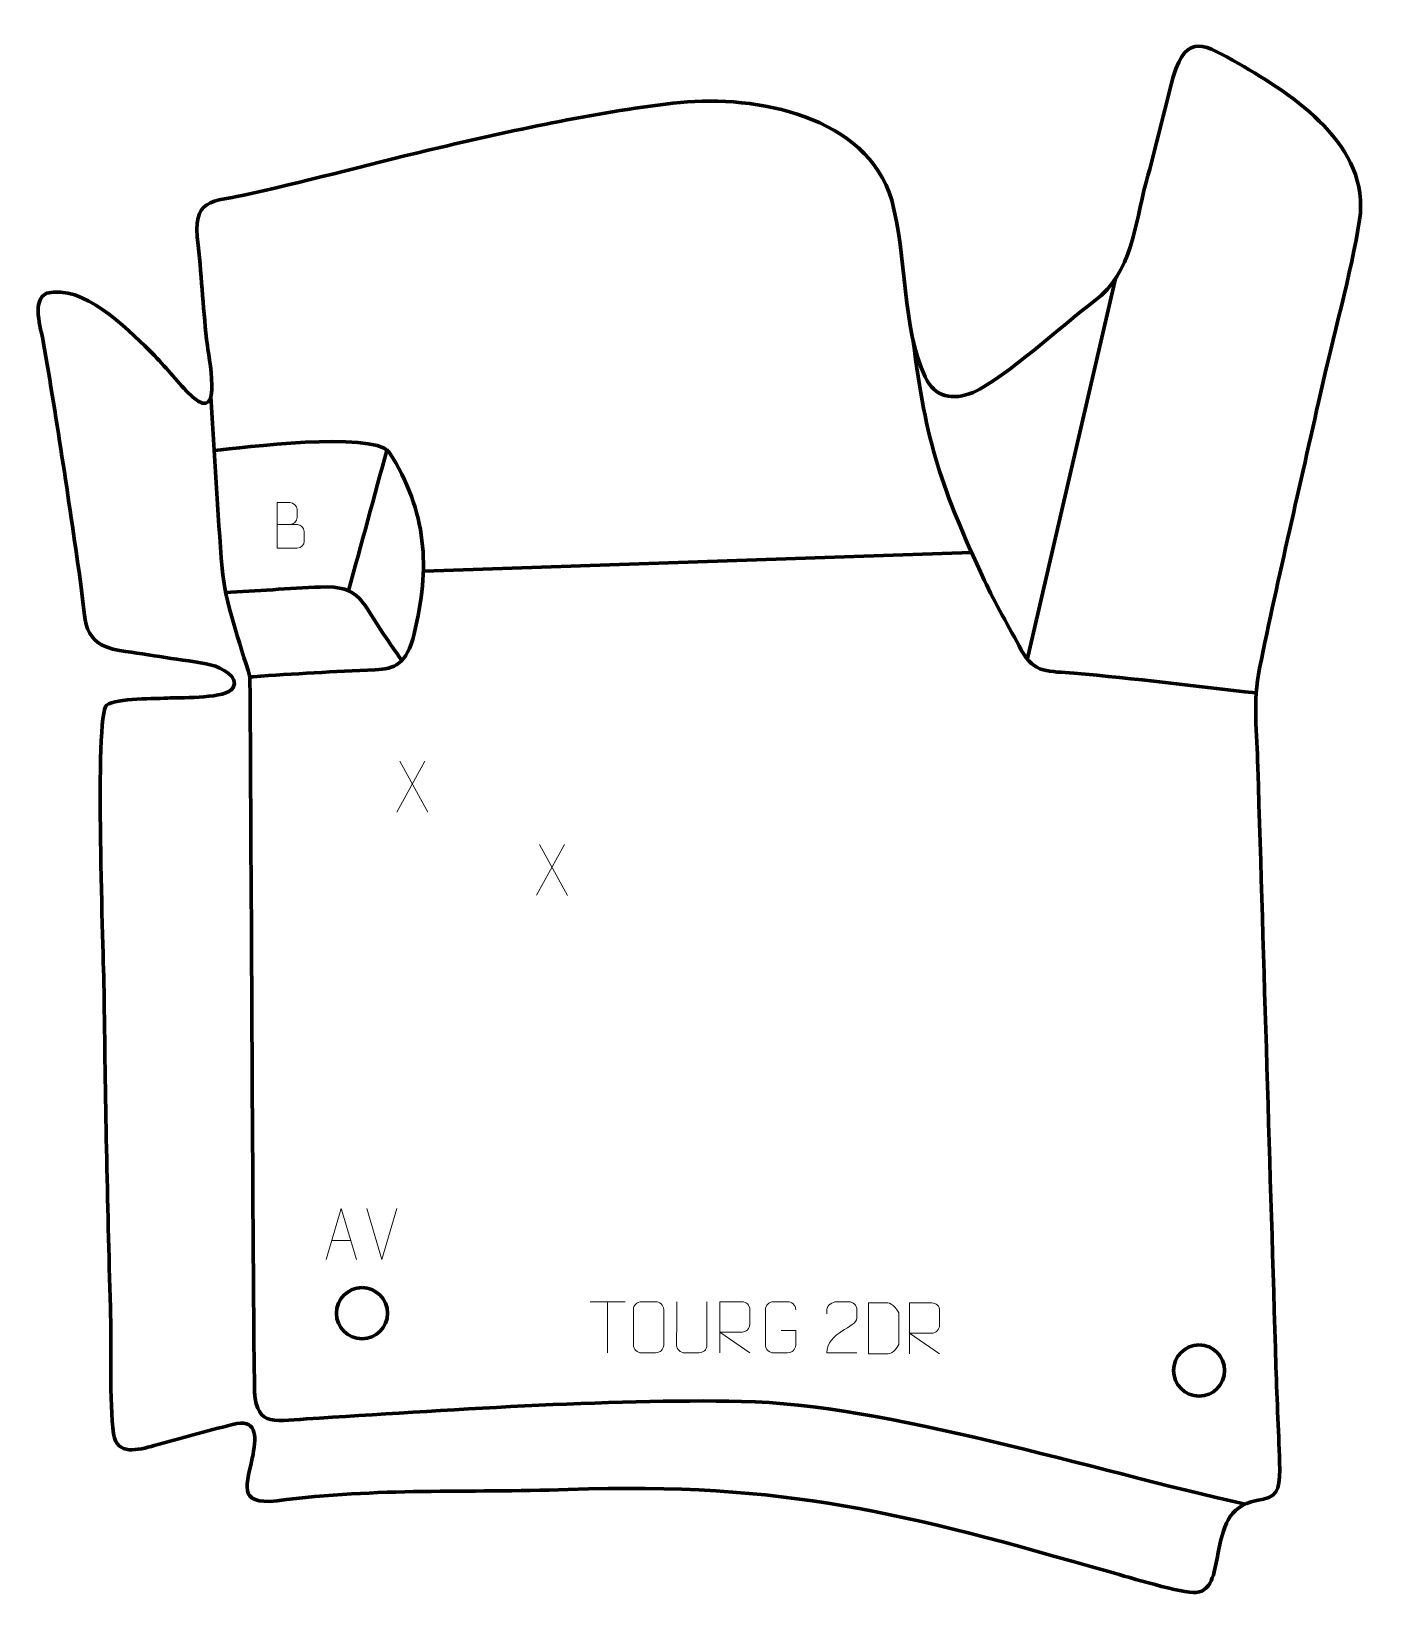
# Model space of a CAD drawing. Header units: millimetres. Extents: x -588 to 68, y 76 to 840.
import ezdxf

# ---------------------------------------------------------------- set-up
doc = ezdxf.new("R2010")
doc.units = ezdxf.units.MM
doc.header["$MEASUREMENT"] = 0
doc.layers.add('layer 1', color=7, linetype='Continuous')
doc.layers.add('layer 2', color=7, linetype='Continuous')

msp = doc.modelspace()

# ---------------------------------------------------------------- linework, layer by layer
at = {"layer": 'layer 1', "color": 142, "lineweight": 200}
for centre in [(-425.8064, 213.1606), (-16.2312, 185.1149)]:
    msp.add_ellipse(centre, major_axis=(0, 12.5), ratio=1, dxfattribs=at)
at = {"layer": 'layer 1', "color": 142, "lineweight": 158}
for points in [[(-100.4019, 532.8217), (-100.4019, 532.8217), (-57.0832, 719.4963), (-57.0832, 719.4963)], [(-395.3906, 576.2801), (-395.3906, 576.2801), (-127.5374, 585.4282), (-127.5374, 585.4282)]]:
    msp.add_open_spline(points, degree=3, dxfattribs=at)
for points, knots in [([(-156.087, 688.884), (-150.1232, 639.5821), (-142.0095, 616.1456), (-121.3072, 571.8623), (-121.3072, 571.8623), (-116.113, 560.7036), (-109.046, 548.7373), (-103.2225, 537.6909), (-103.2225, 537.6909), (-97.0444, 525.9719), (-89.5199, 527.4036), (-77.4396, 526.363), (-77.4396, 526.363), (-47.7503, 523.8056), (-17.9189, 519.9273), (11.7512, 516.6808)], [0, 0, 0, 0, 0.2, 0.2, 0.2, 0.2, 0.4, 0.4, 0.4, 0.4, 0.6, 0.6, 0.6, 0.6, 1, 1, 1, 1]), ([(-499.7697, 661.6876), (-497.9293, 633.7679), (-496.5426, 605.3441), (-494.2478, 577.5178), (-494.2478, 577.5178), (-492.8945, 561.1075), (-485.4366, 540.7759), (-480.6459, 524.5462), (-480.6459, 524.5462), (-479.8722, 409.0577), (-479.5494, 293.5143), (-478.4817, 178.0364), (-478.4817, 178.0364), (-478.2944, 157.7707), (-470.4022, 160.317), (-452.9023, 161.4205), (-452.9023, 161.4205), (-386.5116, 165.607), (-305.7407, 171.2983), (-240.1062, 170.0184), (-240.1062, 170.0184), (-169.8203, 168.6481), (-67.41, 136.2584), (6.2836, 119.6818)], [0, 0, 0, 0, 0.14285714, 0.14285714, 0.14285714, 0.14285714, 0.28571429, 0.28571429, 0.28571429, 0.28571429, 0.42857143, 0.42857143, 0.42857143, 0.42857143, 0.57142857, 0.57142857, 0.57142857, 0.57142857, 0.71428571, 0.71428571, 0.71428571, 0.71428571, 1, 1, 1, 1]), ([(-498.0248, 635.2785), (-484.2931, 636.7767), (-421.8802, 644.7676), (-412.6122, 634.7168), (-412.6122, 634.7168), (-393.8475, 605.1579), (-392.4055, 578.0394), (-400.298, 545.6417), (-400.298, 545.6417), (-403.9763, 530.5428), (-409.9334, 528.492), (-419.3343, 528.0518), (-419.3343, 528.0518), (-439.4263, 527.1113), (-459.0509, 526.0396), (-479.1466, 524.6421), (-479.1466, 524.6421), (-479.1466, 524.6421), (-480.6459, 524.5462), (-480.6459, 524.5462)], [0, 0, 0, 0, 0.16666667, 0.16666667, 0.16666667, 0.16666667, 0.33333333, 0.33333333, 0.33333333, 0.33333333, 0.5, 0.5, 0.5, 0.5, 0.66666667, 0.66666667, 0.66666667, 0.66666667, 1, 1, 1, 1]), ([(-432.3831, 566.6273), (-426.3838, 588.9622), (-419.568, 613.5984), (-413.568, 635.9331), (-413.568, 635.9331), (-413.568, 635.9331), (-413.568, 635.9331), (-413.568, 635.9331)], [0, 0, 0, 0, 0.33333333, 0.33333333, 0.33333333, 0.33333333, 1, 1, 1, 1]), ([(-492.8354, 565.8411), (-477.2862, 566.7081), (-461.7419, 567.7266), (-446.1905, 568.5187), (-446.1905, 568.5187), (-426.3652, 569.4983), (-425.4373, 560.2372), (-415.335, 545.491), (-415.335, 545.491), (-411.6544, 540.1183), (-410.0603, 537.8988), (-406.3452, 532.5486)], [0, 0, 0, 0, 0.25, 0.25, 0.25, 0.25, 0.5, 0.5, 0.5, 0.5, 1, 1, 1, 1])]:
    msp.add_open_spline(points, degree=3, knots=knots, dxfattribs=at)
at = {"layer": 'layer 1', "color": 250, "lineweight": 9}
for points, knots in [([(-467.3865, 599.1), (-464.1275, 599.1004), (-460.8681, 599.1004), (-457.6084, 599.1), (-457.6084, 599.1), (-455.8391, 599.0845), (-454.1162, 597.5295), (-454.1162, 595.6937), (-454.1162, 595.6937), (-454.1165, 594.6829), (-454.1165, 591.9516), (-454.1162, 590.9405), (-454.1162, 590.9405), (-454.1003, 589.2764), (-455.4816, 587.4726), (-457.561, 587.4878), (-457.561, 587.4878), (-460.821, 587.4881), (-464.0807, 587.4881), (-467.34, 587.4878), (-467.34, 587.4878), (-467.34, 594.9382), (-467.34, 602.3883), (-467.34, 609.8381), (-467.34, 609.8381), (-465.2139, 609.8381), (-463.0875, 609.8381), (-460.961, 609.8381), (-460.961, 609.8381), (-459.4555, 609.8539), (-457.5775, 608.1427), (-457.5616, 606.385), (-457.5616, 606.385), (-457.562, 604.5344), (-457.562, 604.4037), (-457.5616, 602.5528), (-457.5616, 602.5528), (-457.5462, 600.7022), (-459.2071, 599.0845), (-461.0075, 599.1)], [0, 0, 0, 0, 0.09090909, 0.09090909, 0.09090909, 0.09090909, 0.18181818, 0.18181818, 0.18181818, 0.18181818, 0.27272727, 0.27272727, 0.27272727, 0.27272727, 0.36363636, 0.36363636, 0.36363636, 0.36363636, 0.45454545, 0.45454545, 0.45454545, 0.45454545, 0.54545455, 0.54545455, 0.54545455, 0.54545455, 0.63636364, 0.63636364, 0.63636364, 0.63636364, 0.72727273, 0.72727273, 0.72727273, 0.72727273, 0.81818182, 0.81818182, 0.81818182, 0.81818182, 1, 1, 1, 1]), ([(-443.4311, 239.4971), (-443.4311, 239.4971), (-436.0601, 264.4506), (-436.0601, 264.4506), (-436.0601, 264.4506), (-436.0601, 264.4506), (-428.4902, 239.4971), (-428.4902, 239.4971)], [0, 0, 0, 0, 0.33333333, 0.33333333, 0.33333333, 0.33333333, 1, 1, 1, 1]), ([(-289.1391, 218.7358), (-286.8134, 218.7358), (-284.4873, 218.7358), (-282.1612, 218.7358), (-282.1612, 218.7358), (-280.2146, 218.7714), (-278.2232, 217.2798), (-278.1965, 214.8422), (-278.1965, 214.8422), (-278.1969, 209.0953), (-278.1969, 203.348), (-278.1965, 197.6003), (-278.1965, 197.6003), (-278.3363, 195.2769), (-280.0135, 193.7973), (-282.1612, 193.7865), (-282.1612, 193.7865), (-284.4931, 193.7869), (-286.825, 193.7869), (-289.1565, 193.7865), (-289.1565, 193.7865), (-291.0815, 193.6811), (-293.0536, 195.5656), (-293.0424, 197.5829), (-293.0424, 197.5829), (-293.0421, 203.353), (-293.0421, 209.1227), (-293.0424, 214.892), (-293.0424, 214.892), (-293.0382, 217.0301), (-291.2915, 218.7493), (-289.1391, 218.7358)], [0, 0, 0, 0, 0.11111111, 0.11111111, 0.11111111, 0.11111111, 0.22222222, 0.22222222, 0.22222222, 0.22222222, 0.33333333, 0.33333333, 0.33333333, 0.33333333, 0.44444444, 0.44444444, 0.44444444, 0.44444444, 0.55555556, 0.55555556, 0.55555556, 0.55555556, 0.66666667, 0.66666667, 0.66666667, 0.66666667, 0.77777778, 0.77777778, 0.77777778, 0.77777778, 1, 1, 1, 1]), ([(-257.1137, 218.74), (-257.1141, 213.2005), (-257.0183, 202.9987), (-257.0179, 197.4583), (-257.0179, 197.4583), (-257.1577, 195.2188), (-258.8349, 193.7926), (-260.9826, 193.7821), (-260.9826, 193.7821), (-263.3145, 193.7825), (-265.6464, 193.7825), (-267.9779, 193.7821), (-267.9779, 193.7821), (-269.9029, 193.6806), (-271.875, 195.4971), (-271.8638, 197.4416), (-271.8638, 197.4416), (-271.8635, 203.0035), (-271.7681, 213.1789), (-271.7685, 218.74)], [0, 0, 0, 0, 0.16666667, 0.16666667, 0.16666667, 0.16666667, 0.33333333, 0.33333333, 0.33333333, 0.33333333, 0.5, 0.5, 0.5, 0.5, 0.66666667, 0.66666667, 0.66666667, 0.66666667, 1, 1, 1, 1]), ([(-250.7111, 193.7863), (-250.7111, 193.7863), (-250.7111, 218.7398), (-250.7111, 218.7398), (-250.7111, 218.7398), (-247.1163, 218.7398), (-243.5208, 218.7398), (-239.9256, 218.7398), (-239.9256, 218.7398), (-237.6003, 218.7021), (-236.043, 217.2121), (-236.0471, 214.8457), (-236.0471, 214.8457), (-236.0475, 212.8102), (-236.0475, 209.7508), (-236.0471, 207.7148), (-236.0471, 207.7148), (-236.0536, 205.8393), (-237.8659, 203.8975), (-239.8754, 203.8784), (-239.8754, 203.8784), (-239.8754, 203.8784), (-250.7111, 203.8784), (-250.7111, 203.8784), (-250.7111, 203.8784), (-250.7111, 203.8784), (-236.0564, 193.7863), (-236.0564, 193.7863)], [0, 0, 0, 0, 0.125, 0.125, 0.125, 0.125, 0.25, 0.25, 0.25, 0.25, 0.375, 0.375, 0.375, 0.375, 0.5, 0.5, 0.5, 0.5, 0.625, 0.625, 0.625, 0.625, 0.75, 0.75, 0.75, 0.75, 1, 1, 1, 1]), ([(-220.7417, 204.7687), (-220.7417, 204.7687), (-213.5736, 204.7687), (-213.5736, 204.7687), (-213.5736, 204.7687), (-213.5736, 204.7687), (-213.5736, 197.6006), (-213.5736, 197.6006), (-213.5736, 197.6006), (-213.7133, 195.2772), (-215.3905, 193.7976), (-217.5383, 193.7868), (-217.5383, 193.7868), (-219.8701, 193.7872), (-222.2021, 193.7872), (-224.5336, 193.7868), (-224.5336, 193.7868), (-226.4585, 193.6814), (-228.4307, 195.5659), (-228.4195, 197.5832), (-228.4195, 197.5832), (-228.4191, 203.3533), (-228.4191, 209.123), (-228.4195, 214.8923), (-228.4195, 214.8923), (-228.4153, 217.0304), (-226.6685, 218.7496), (-224.5162, 218.7362), (-224.5162, 218.7362), (-222.1905, 218.7362), (-219.8644, 218.7362), (-217.5383, 218.7362), (-217.5383, 218.7362), (-215.5916, 218.7716), (-213.6002, 217.2801), (-213.5736, 214.8424)], [0, 0, 0, 0, 0.1, 0.1, 0.1, 0.1, 0.2, 0.2, 0.2, 0.2, 0.3, 0.3, 0.3, 0.3, 0.4, 0.4, 0.4, 0.4, 0.5, 0.5, 0.5, 0.5, 0.6, 0.6, 0.6, 0.6, 0.7, 0.7, 0.7, 0.7, 0.8, 0.8, 0.8, 0.8, 1, 1, 1, 1]), ([(-183.6252, 193.7726), (-188.5396, 193.7729), (-193.454, 193.7729), (-198.3681, 193.7726), (-198.3681, 193.7726), (-198.3681, 203.7049), (-183.7171, 206.3461), (-183.6252, 210.6564), (-183.6252, 210.6564), (-183.6255, 212.0805), (-183.6255, 213.5042), (-183.6252, 214.9275), (-183.6252, 214.9275), (-183.6421, 217.0046), (-185.7649, 218.7294), (-187.4359, 218.7467), (-187.4359, 218.7467), (-189.5091, 218.7463), (-191.582, 218.7463), (-193.6544, 218.7467), (-193.6544, 218.7467), (-195.4765, 218.7632), (-198.3012, 216.9711), (-198.3681, 214.8775), (-198.3681, 214.8775), (-198.3681, 214.8775), (-198.3681, 212.8227), (-198.3681, 212.8227)], [0, 0, 0, 0, 0.125, 0.125, 0.125, 0.125, 0.25, 0.25, 0.25, 0.25, 0.375, 0.375, 0.375, 0.375, 0.5, 0.5, 0.5, 0.5, 0.625, 0.625, 0.625, 0.625, 0.75, 0.75, 0.75, 0.75, 1, 1, 1, 1]), ([(-177.9155, 193.282), (-175.5837, 193.2824), (-170.6335, 193.2584), (-168.302, 193.2581), (-168.302, 193.2581), (-166.377, 193.1527), (-163.0584, 196.6943), (-163.0696, 198.7116), (-163.0696, 198.7116), (-163.07, 204.4817), (-163.07, 206.6514), (-163.0696, 212.4207), (-163.0696, 212.4207), (-163.0739, 214.5588), (-166.4484, 218.2189), (-168.6008, 218.2054), (-168.6008, 218.2054), (-170.9265, 218.2054), (-175.6508, 218.2054), (-177.9769, 218.2054), (-177.9769, 218.2054), (-177.9765, 212.4585), (-177.9152, 199.0293), (-177.9155, 193.282)], [0, 0, 0, 0, 0.14285714, 0.14285714, 0.14285714, 0.14285714, 0.28571429, 0.28571429, 0.28571429, 0.28571429, 0.42857143, 0.42857143, 0.42857143, 0.42857143, 0.57142857, 0.57142857, 0.57142857, 0.57142857, 0.71428571, 0.71428571, 0.71428571, 0.71428571, 1, 1, 1, 1]), ([(-157.8552, 193.2539), (-157.8552, 193.2539), (-157.8552, 218.2074), (-157.8552, 218.2074), (-157.8552, 218.2074), (-154.2604, 218.2074), (-150.6649, 218.2074), (-147.0697, 218.2074), (-147.0697, 218.2074), (-144.7444, 218.1697), (-143.1871, 216.6797), (-143.1912, 214.3133), (-143.1912, 214.3133), (-143.1916, 212.2778), (-143.1916, 209.2184), (-143.1912, 207.1824), (-143.1912, 207.1824), (-143.1977, 205.3069), (-145.01, 203.3651), (-147.0195, 203.346), (-147.0195, 203.346), (-147.0195, 203.346), (-157.8552, 203.346), (-157.8552, 203.346), (-157.8552, 203.346), (-157.8552, 203.346), (-143.2005, 193.2539), (-143.2005, 193.2539)], [0, 0, 0, 0, 0.125, 0.125, 0.125, 0.125, 0.25, 0.25, 0.25, 0.25, 0.375, 0.375, 0.375, 0.375, 0.5, 0.5, 0.5, 0.5, 0.625, 0.625, 0.625, 0.625, 0.75, 0.75, 0.75, 0.75, 1, 1, 1, 1])]:
    msp.add_open_spline(points, degree=3, knots=knots, dxfattribs=at)
for points in [[(-395.0019, 483.2717), (-395.0019, 483.2717), (-408.7425, 458.3759), (-408.7425, 458.3759)], [(-407.2879, 483.2717), (-407.2879, 483.2717), (-393.5473, 458.3182), (-393.5473, 458.3182)], [(-326.7231, 442.5548), (-326.7231, 442.5548), (-340.4637, 417.659), (-340.4637, 417.659)], [(-339.0091, 442.5548), (-339.0091, 442.5548), (-325.2685, 417.6013), (-325.2685, 417.6013)], [(-416.0716, 239.4898), (-416.0716, 239.4898), (-423.3934, 264.4434), (-423.3934, 264.4434)], [(-408.7497, 264.4434), (-408.7497, 264.4434), (-416.0715, 239.4898), (-416.0715, 239.4898)], [(-440.7085, 248.7465), (-440.7085, 248.7465), (-431.2128, 248.7465), (-431.2128, 248.7465)], [(-314.1131, 218.7126), (-314.1131, 218.7126), (-297.1259, 218.7126), (-297.1259, 218.7126)], [(-305.6193, 193.7826), (-305.6193, 193.7826), (-305.6193, 218.7361), (-305.6193, 218.7361)]]:
    msp.add_open_spline(points, degree=3, dxfattribs=at)
at = {"layer": 'layer 2', "color": 242, "lineweight": 158}
msp.add_open_spline([(-521.9219, 534.0109), (-529.5016, 535.3076), (-536.9527, 536.1922), (-544.3938, 537.4232), (-544.3938, 537.4232), (-563.3436, 540.5582), (-560.9575, 552.3994), (-563.216, 568.4743), (-563.216, 568.4743), (-568.7986, 608.2096), (-574.9793, 649.0846), (-581.7906, 688.6109), (-581.7906, 688.6109), (-582.9188, 695.1579), (-587.6557, 708.9499), (-580.0677, 712.3078), (-580.0677, 712.3078), (-562.2866, 716.7822), (-541.4665, 695.6449), (-529.7685, 684.2227), (-529.7685, 684.2227), (-523.1276, 677.7384), (-517.7545, 670.8354), (-511.7015, 664.405), (-511.7015, 664.405), (-493.5245, 645.0947), (-500.2686, 677.3778), (-501.4624, 686.6556), (-501.4624, 686.6556), (-503.56, 702.9577), (-504.1048, 719.295), (-506.0243, 735.7278), (-506.0243, 735.7278), (-508.8872, 759.5804), (-500.4028, 756.457), (-479.9695, 761.0219), (-479.9695, 761.0219), (-449.1509, 767.997), (-418.5179, 776.4042), (-387.6286, 783.6166), (-387.6286, 783.6166), (-348.8754, 792.6653), (-309.5447, 801.2697), (-269.9391, 805.6254), (-269.9391, 805.6254), (-233.4495, 809.2537), (-178.6711, 799.268), (-166.6236, 757.7547), (-166.6236, 757.7547), (-159.3196, 730.9506), (-161.51, 694.9826), (-150.297, 671.2874), (-150.297, 671.2874), (-145.4881, 661.1252), (-136.6611, 659.7996), (-126.8223, 663.6773), (-126.8223, 663.6773), (-109.9625, 671.8334), (-83.9166, 696.0373), (-67.5244, 708.4531), (-67.5244, 708.4531), (-48.618, 722.7733), (-48.0066, 744.9399), (-42.1312, 766.5984), (-42.1312, 766.5984), (-37.467, 783.843), (-33.2664, 800.9686), (-28.8492, 818.2447), (-28.8492, 818.2447), (-22.1154, 840.4714), (-13.1505, 833.6486), (3.0817, 824.6753), (3.0817, 824.6753), (30.2082, 809.1244), (67.7736, 784.3619), (62.2943, 748.1689), (62.2943, 748.1689), (58.395, 722.414), (48.9257, 689.5763), (43.1383, 663.2028), (43.1383, 663.2028), (33.2553, 618.5158), (22.5678, 573.6113), (13.3736, 528.8255), (13.3736, 528.8255), (10.0219, 512.499), (11.988, 496.8805), (12.5408, 480.4281), (12.5408, 480.4281), (15.4782, 382.5749), (18.4492, 284.7228), (21.4065, 186.8702), (21.4065, 186.8702), (21.8852, 170.0781), (22.8602, 153.6197), (23.2109, 136.8125), (23.2109, 136.8125), (23.1354, 125.9681), (21.9412, 123.1452), (11.8302, 121.431), (11.8302, 121.431), (-2.6403, 118.4363), (-4.2758, 108.2932), (-7.0238, 95.2502), (-7.0238, 95.2502), (-8.4497, 88.4817), (-9.3277, 77.2346), (-17.6433, 76.4736), (-17.6433, 76.4736), (-24.1485, 75.8782), (-50.8896, 84.0194), (-59.3164, 86.4219), (-59.3164, 86.4219), (-160.6695, 115.3178), (-218.3006, 130.6479), (-324.8703, 126.9056), (-324.8703, 126.9056), (-375.483, 125.1283), (-417.1154, 127.8912), (-467.3826, 121.3473), (-467.3826, 121.3473), (-487.6072, 119.2327), (-481.8806, 129.3227), (-479.145, 144.1327), (-479.145, 144.1327), (-477.4049, 153.5534), (-477.3153, 161.6926), (-489.1458, 158.7083), (-489.1458, 158.7083), (-502.1121, 155.4195), (-514.6143, 151.8336), (-527.4661, 148.3937), (-527.4661, 148.3937), (-535.4669, 146.2522), (-545.7985, 143.222), (-547.3389, 154.1193), (-547.3389, 154.1193), (-549.5096, 169.4755), (-548.3427, 198.8354), (-548.8904, 215.908), (-548.8904, 215.908), (-550.5076, 267.8108), (-551.3847, 319.4666), (-552.0362, 371.374), (-552.0362, 371.374), (-552.2138, 385.6278), (-556.8693, 506.1732), (-550.7601, 510.6856), (-550.7601, 510.6856), (-545.8737, 514.2948), (-526.6869, 513.7748), (-519.505, 514.2199), (-519.505, 514.2199), (-513.3497, 514.5002), (-492.1953, 513.8795), (-488.9543, 519.0212), (-488.9543, 519.0212), (-485.4186, 524.6306), (-495.0852, 529.1783), (-499.4002, 530.2659), (-499.4002, 530.2659), (-506.3071, 532.0068), (-514.7573, 532.862), (-521.9219, 534.0109)], degree=3, knots=[0, 0, 0, 0, 0.02380952, 0.02380952, 0.02380952, 0.02380952, 0.04761905, 0.04761905, 0.04761905, 0.04761905, 0.07142857, 0.07142857, 0.07142857, 0.07142857, 0.0952381, 0.0952381, 0.0952381, 0.0952381, 0.11904762, 0.11904762, 0.11904762, 0.11904762, 0.14285714, 0.14285714, 0.14285714, 0.14285714, 0.16666667, 0.16666667, 0.16666667, 0.16666667, 0.19047619, 0.19047619, 0.19047619, 0.19047619, 0.21428571, 0.21428571, 0.21428571, 0.21428571, 0.23809524, 0.23809524, 0.23809524, 0.23809524, 0.26190476, 0.26190476, 0.26190476, 0.26190476, 0.28571429, 0.28571429, 0.28571429, 0.28571429, 0.30952381, 0.30952381, 0.30952381, 0.30952381, 0.33333333, 0.33333333, 0.33333333, 0.33333333, 0.35714286, 0.35714286, 0.35714286, 0.35714286, 0.38095238, 0.38095238, 0.38095238, 0.38095238, 0.4047619, 0.4047619, 0.4047619, 0.4047619, 0.42857143, 0.42857143, 0.42857143, 0.42857143, 0.45238095, 0.45238095, 0.45238095, 0.45238095, 0.47619048, 0.47619048, 0.47619048, 0.47619048, 0.5, 0.5, 0.5, 0.5, 0.52380952, 0.52380952, 0.52380952, 0.52380952, 0.54761905, 0.54761905, 0.54761905, 0.54761905, 0.57142857, 0.57142857, 0.57142857, 0.57142857, 0.5952381, 0.5952381, 0.5952381, 0.5952381, 0.61904762, 0.61904762, 0.61904762, 0.61904762, 0.64285714, 0.64285714, 0.64285714, 0.64285714, 0.66666667, 0.66666667, 0.66666667, 0.66666667, 0.69047619, 0.69047619, 0.69047619, 0.69047619, 0.71428571, 0.71428571, 0.71428571, 0.71428571, 0.73809524, 0.73809524, 0.73809524, 0.73809524, 0.76190476, 0.76190476, 0.76190476, 0.76190476, 0.78571429, 0.78571429, 0.78571429, 0.78571429, 0.80952381, 0.80952381, 0.80952381, 0.80952381, 0.83333333, 0.83333333, 0.83333333, 0.83333333, 0.85714286, 0.85714286, 0.85714286, 0.85714286, 0.88095238, 0.88095238, 0.88095238, 0.88095238, 0.9047619, 0.9047619, 0.9047619, 0.9047619, 0.92857143, 0.92857143, 0.92857143, 0.92857143, 0.95238095, 0.95238095, 0.95238095, 0.95238095, 1, 1, 1, 1], dxfattribs=at)

doc.saveas('drawing.dxf')
